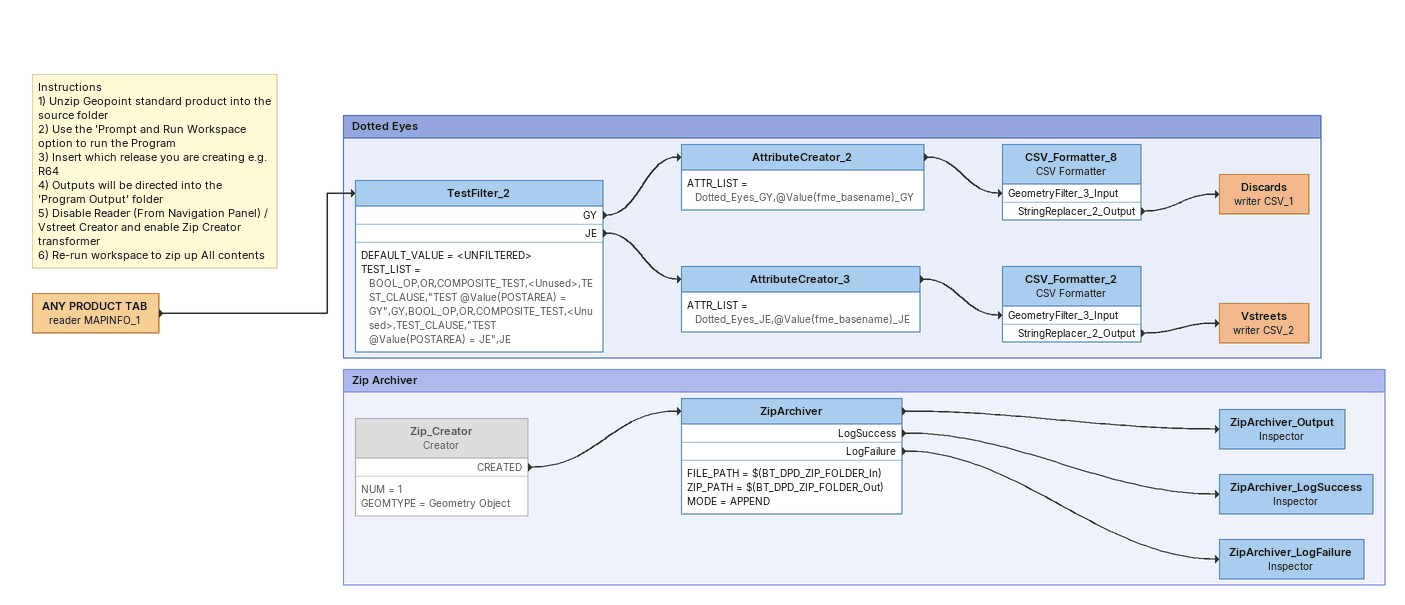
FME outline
Note: Instructions / 1) Unzip Geopoint standard product into the source folder / 2) Use the 'Prompt and Run Workspace option to run the Program / 3) Insert which release you are creating e.g. R64 / 4) Outputs will be directed into the 'Program Output' folder / 5) Disable Reader (From Navigation Panel) / Vstreet Creator and enable Zip Creator transformer / 6) Re-run workspace to zip up All contents
ANY PRODUCT TAB (reader MAPINFO_1)
    -> TestFilter_2

Bookmark: Dotted Eyes
TestFilter_2
    DEFAULT_VALUE = <UNFILTERED>
    TEST_LIST = BOOL_OP,OR,COMPOSITE_TEST,<Unused>,TEST_CLAUSE,"TEST @Value(POSTAREA) = GY",GY,BOOL_OP,OR,COMPOSITE_TEST,<Unused>,TEST_CLAUSE,"TEST @Value(POSTAREA) = JE",JE
    GY -> AttributeCreator_2
    JE -> AttributeCreator_3
AttributeCreator_2
    ATTR_LIST = Dotted_Eyes_GY,@Value(fme_basename)_GY
    -> CSV_Formatter_8 [GeometryFilter_3_Input]
CSV_Formatter_8: CSV Formatter
    StringReplacer_2_Output -> Discards (writer CSV_1)
Discards (writer CSV_1)
AttributeCreator_3
    ATTR_LIST = Dotted_Eyes_JE,@Value(fme_basename)_JE
    -> CSV_Formatter_2 [GeometryFilter_3_Input]
CSV_Formatter_2: CSV Formatter
    StringReplacer_2_Output -> Vstreets (writer CSV_2)
Vstreets (writer CSV_2)

Bookmark: Zip Archiver
Zip_Creator: Creator [off]
    NUM = 1
    GEOMTYPE = Geometry Object
    CREATED -> ZipArchiver
ZipArchiver
    FILE_PATH = $(BT_DPD_ZIP_FOLDER_In)
    ZIP_PATH = $(BT_DPD_ZIP_FOLDER_Out)
    MODE = APPEND
    -> ZipArchiver_Output
    LogSuccess -> ZipArchiver_LogSuccess
    LogFailure -> ZipArchiver_LogFailure
ZipArchiver_Output: Inspector
ZipArchiver_LogSuccess: Inspector
ZipArchiver_LogFailure: Inspector
